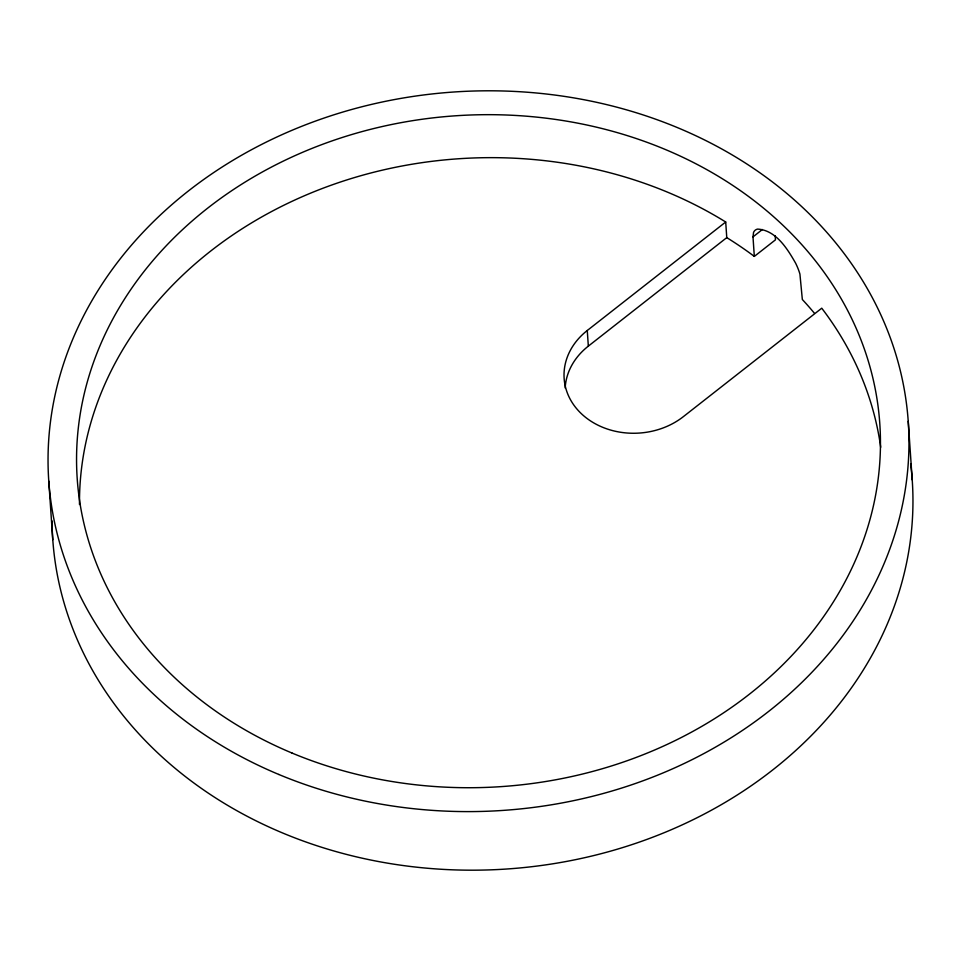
<?xml version="1.0" encoding="UTF-8"?>
<svg xmlns="http://www.w3.org/2000/svg" width="961" height="961" viewBox="0 0 961 961"><rect width="100%" height="100%" fill="white"/><g stroke="black" fill="none" stroke-linecap="round" stroke-linejoin="round"><path stroke-width="1.44" d="M775.179 235.649L775.455 239.842L754.325 256.407L752.992 236.874L753.544 232.49A35.617 13.49 47.6 0 1 757.58 229.09C775.911 230.087 787.443 248.827 795.672 263.278A35.617 11.1 56.1 0 1 799.924 274.113L802.339 299.496L806.195 303.712A402.239 336.194 -3.9 0 1 814.303 313.118M880.708 447.261A402.239 336.194 -3.9 0 0 824.658 312.061L821.751 308.193L683.307 416.69A71.318 59.606 -3.9 0 1 582.63 414.864A71.318 59.606 -3.9 0 1 587.267 330.5L725.711 222.003L721.303 219.312A402.239 336.194 -3.9 0 0 299.82 197.762A402.239 336.194 -3.9 0 0 79.487 504.525M565.164 387.932A71.318 59.606 -3.9 0 1 588.336 346.128L726.768 237.631L725.711 222.003M752.992 236.874L762.385 229.511M726.768 237.631L727.957 238.364A402.239 336.194 -3.9 0 1 749.568 252.899L754.325 256.407M908.229 421.278L912.217 479.875M587.267 330.5L588.336 346.128M48.783 481.125L52.771 539.722M910.632 463.61A430.756 360.039 -3.9 0 1 506.231 869.044A430.756 360.039 -3.9 0 1 52.05 520.886M278.81 774.47A430.756 360.039 -3.9 0 0 908.601 427.549A430.756 360.039 -3.9 0 0 248.094 151.586A430.756 360.039 -3.9 0 0 278.81 774.47M292.036 753.052A402.239 336.194 -3.9 0 0 880.12 429.111A402.239 336.194 -3.9 0 0 263.35 171.43A402.239 336.194 -3.9 0 0 292.036 753.052"/></g></svg>
